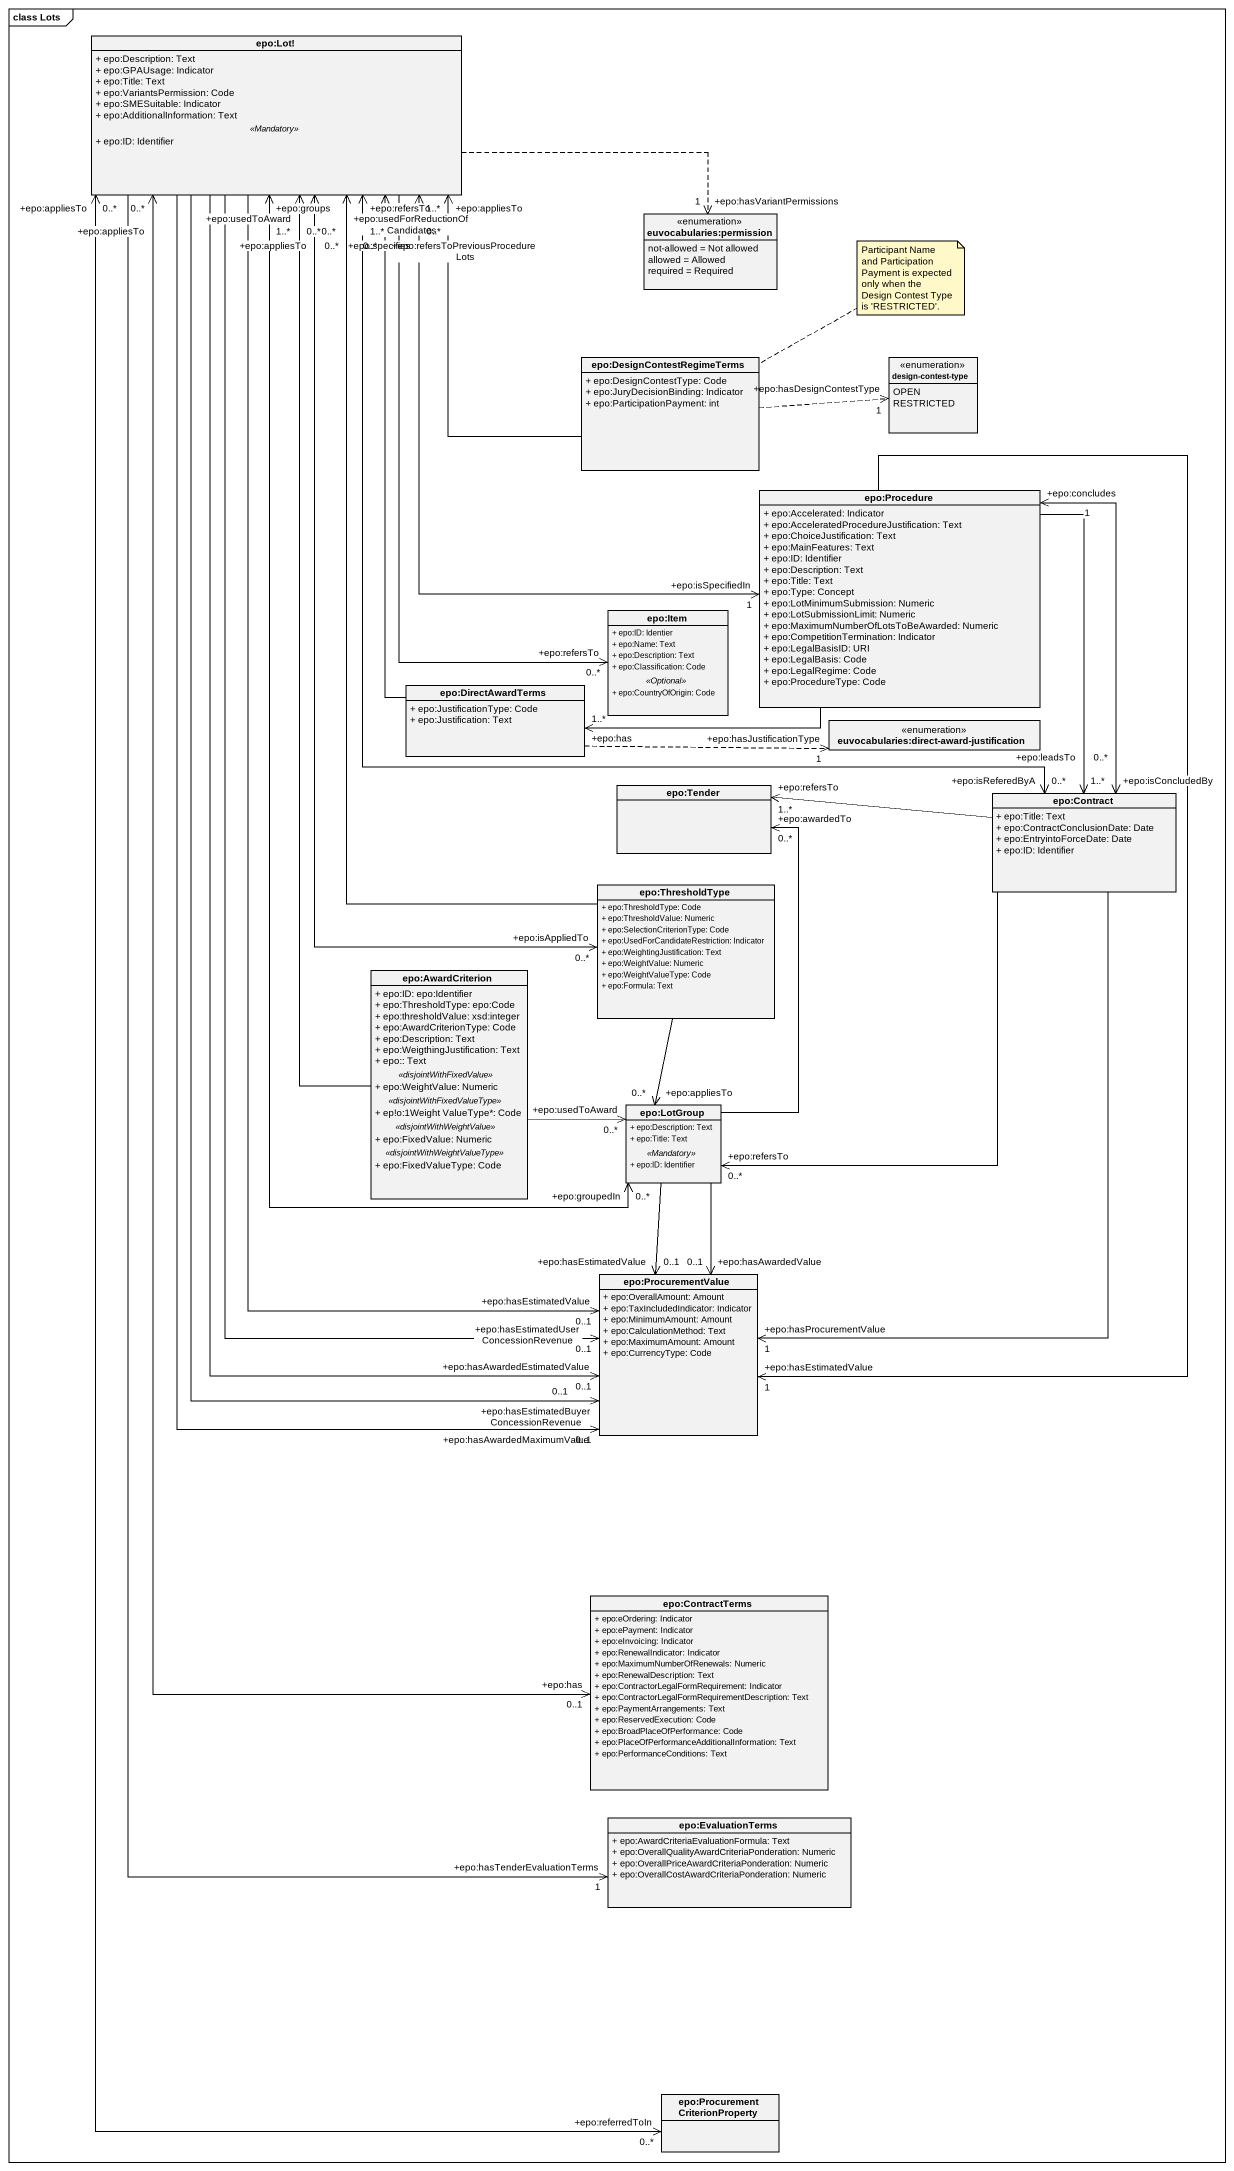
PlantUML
@startuml
mainframe class Lots
hide circle
hide empty members
skinparam classAttributeIconSize 0
class "epo:Lot!" as epo_Lot {
  + epo:Description: Text
  + epo:GPAUsage: Indicator
  + epo:Title: Text
  + epo:VariantsPermission: Code
  + epo:SMESuitable: Indicator
  + epo:AdditionalInformation: Text
  .. <<Mandatory>> ..
  + epo:ID: Identifier
}
enum "euvocabularies:permission" as euvocabularies_permission {
  not-allowed = Not allowed
  allowed = Allowed
  required = Required
}
class "epo:DesignContestRegimeTerms" as epo_DesignContestRegimeTerms {
  + epo:DesignContestType: Code
  + epo:JuryDecisionBinding: Indicator
  + epo:ParticipationPayment: int
}
enum "design-contest-type" as design_contest_type {
  OPEN
  RESTRICTED
}
class "epo:Procedure" as epo_Procedure {
  + epo:Accelerated: Indicator
  + epo:AcceleratedProcedureJustification: Text
  + epo:ChoiceJustification: Text
  + epo:MainFeatures: Text
  + epo:ID: Identifier
  + epo:Description: Text
  + epo:Title: Text
  + epo:Type: Concept
  + epo:LotMinimumSubmission: Numeric
  + epo:LotSubmissionLimit: Numeric
  + epo:MaximumNumberOfLotsToBeAwarded: Numeric
  + epo:CompetitionTermination: Indicator
  + epo:LegalBasisID: URI
  + epo:LegalBasis: Code
  + epo:LegalRegime: Code
  + epo:ProcedureType: Code
}
class "epo:Item" as epo_Item {
  + epo:ID: Identier
  + epo:Name: Text
  + epo:Description: Text
  + epo:Classification: Code
  .. <<Optional>> ..
  + epo:CountryOfOrigin: Code
}
class "epo:DirectAwardTerms" as epo_DirectAwardTerms {
  + epo:JustificationType: Code
  + epo:Justification: Text
}
enum "euvocabularies:direct-award-justification" as euvocabularies_direct_award
class "epo:Tender" as epo_Tender
class "epo:Contract" as epo_Contract {
  + epo:Title: Text
  + epo:ContractConclusionDate: Date
  + epo:EntryintoForceDate: Date
  + epo:ID: Identifier
}
class "epo:ThresholdType" as epo_ThresholdType {
  + epo:ThresholdType: Code
  + epo:ThresholdValue: Numeric
  + epo:SelectionCriterionType: Code
  + epo:UsedForCandidateRestriction: Indicator
  + epo:WeightingJustification: Text
  + epo:WeightValue: Numeric
  + epo:WeightValueType: Code
  + epo:Formula: Text
}
class "epo:AwardCriterion" as epo_AwardCriterion {
  + epo:ID: epo:Identifier
  + epo:ThresholdType: epo:Code
  + epo:thresholdValue: xsd:integer
  + epo:AwardCriterionType: Code
  + epo:Description: Text
  + epo:WeigthingJustification: Text
  + epo:: Text
  .. <<disjointWithFixedValue>> ..
  + epo:WeightValue: Numeric
  .. <<disjointWithFixedValueType>> ..
  + ep!o:1Weight ValueType*: Code
  .. <<disjointWithWeightValue>> ..
  + epo:FixedValue: Numeric
  .. <<disjointWithWeightValueType>> ..
  + epo:FixedValueType: Code
}
class "epo:LotGroup" as epo_LotGroup {
  + epo:Description: Text
  + epo:Title: Text
  .. <<Mandatory>> ..
  + epo:ID: Identifier
}
class "epo:ProcurementValue" as epo_ProcurementValue {
  + epo:OverallAmount: Amount
  + epo:TaxIncludedIndicator: Indicator
  + epo:MinimumAmount: Amount
  + epo:CalculationMethod: Text
  + epo:MaximumAmount: Amount
  + epo:CurrencyType: Code
}
class "epo:ContractTerms" as epo_ContractTerms {
  + epo:eOrdering: Indicator
  + epo:ePayment: Indicator
  + epo:eInvoicing: Indicator
  + epo:RenewalIndicator: Indicator
  + epo:MaximumNumberOfRenewals: Numeric
  + epo:RenewalDescription: Text
  + epo:ContractorLegalFormRequirement: Indicator
  + epo:ContractorLegalFormRequirementDescription: Text
  + epo:PaymentArrangements: Text
  + epo:ReservedExecution: Code
  + epo:BroadPlaceOfPerformance: Code
  + epo:PlaceOfPerformanceAdditionalInformation: Text
  + epo:PerformanceConditions: Text
}
class "epo:EvaluationTerms" as epo_EvaluationTerms {
  + epo:AwardCriteriaEvaluationFormula: Text
  + epo:OverallQualityAwardCriteriaPonderation: Numeric
  + epo:OverallPriceAwardCriteriaPonderation: Numeric
  + epo:OverallCostAwardCriteriaPonderation: Numeric
}
class "epo:ProcurementCriterionProperty" as epo_ProcurementCriterionProp
epo_Lot .right.> "+epo:hasVariantPermissions\n1" euvocabularies_permission
epo_Lot --> "+epo:refersTo\n0..*" epo_Item
epo_Lot "+epo:groups\n1..*" <--> "+epo:groupedIn\n0..*" epo_LotGroup
epo_Lot --> "+epo:hasAwardedEstimatedValue\n0..1" epo_ProcurementValue
epo_Lot --> "+epo:hasEstimatedValue\n0..1" epo_ProcurementValue
epo_Lot --> "+epo:hasEstimatedUserConcessionRevenue\n0..1" epo_ProcurementValue
epo_Lot --> "+epo:hasEstimatedBuyerConcessionRevenue\n0..1" epo_ProcurementValue
epo_Lot --> "+epo:hasAwardedMaximumValue\n0..1" epo_ProcurementValue
epo_Lot "+epo:appliesTo\n0..*" <--> "+epo:has\n0..1" epo_ContractTerms
epo_Lot --> "+epo:hasTenderEvaluationTerms\n1" epo_EvaluationTerms
epo_DesignContestRegimeTerms -up-> "+epo:appliesTo\n0..*" epo_Lot
epo_DesignContestRegimeTerms .right.> "+epo:hasDesignContestType\n1" design_contest_type
epo_Procedure "+epo:isSpecifiedIn\n1" <-up-> "+epo:specifies\n1..*" epo_Lot
epo_Procedure -left-> "+epo:has\n1..*" epo_DirectAwardTerms
epo_Procedure --> "+epo:leadsTo\n1..*" epo_Contract
epo_Procedure "+epo:concludes\n1" <--> "+epo:isConcludedBy\n0..*" epo_Contract
epo_Procedure --> "+epo:hasEstimatedValue\n1" epo_ProcurementValue
epo_DirectAwardTerms -up-> "+epo:refersToPreviousProcedureLots\n0..*" epo_Lot
epo_DirectAwardTerms .right.> "+epo:hasJustificationType\n1" euvocabularies_direct_award
epo_Contract "+epo:isReferedByA\n0..*" <-up-> "+epo:refersTo\n1..*" epo_Lot
epo_Contract -left-> "+epo:refersTo\n1..*" epo_Tender
epo_Contract --> "+epo:refersTo\n0..*" epo_LotGroup
epo_Contract --> "+epo:hasProcurementValue\n1" epo_ProcurementValue
epo_ThresholdType "+epo:isAppliedTo\n0..*" <-up-> "+epo:appliesTo\n0..*" epo_Lot
epo_ThresholdType -up-> "+epo:usedForReductionOfCandidates\n0..*" epo_Lot
epo_ThresholdType --> "+epo:appliesTo\n0..*" epo_LotGroup
epo_AwardCriterion -up-> "+epo:usedToAward\n0..*" epo_Lot
epo_AwardCriterion -right-> "+epo:usedToAward\n0..*" epo_LotGroup
epo_LotGroup -up-> "+epo:awardedTo\n0..*" epo_Tender
epo_LotGroup --> "+epo:hasAwardedValue\n0..1" epo_ProcurementValue
epo_LotGroup --> "+epo:hasEstimatedValue\n0..1" epo_ProcurementValue
epo_ProcurementCriterionProp "+epo:referredToIn\n0..*" <-up-> "+epo:appliesTo\n0..*" epo_Lot
note right of epo_DesignContestRegimeTerms : Participant Name and Participation Payment is expected only when the Design Contest Type is 'RESTRICTED'.
@enduml
